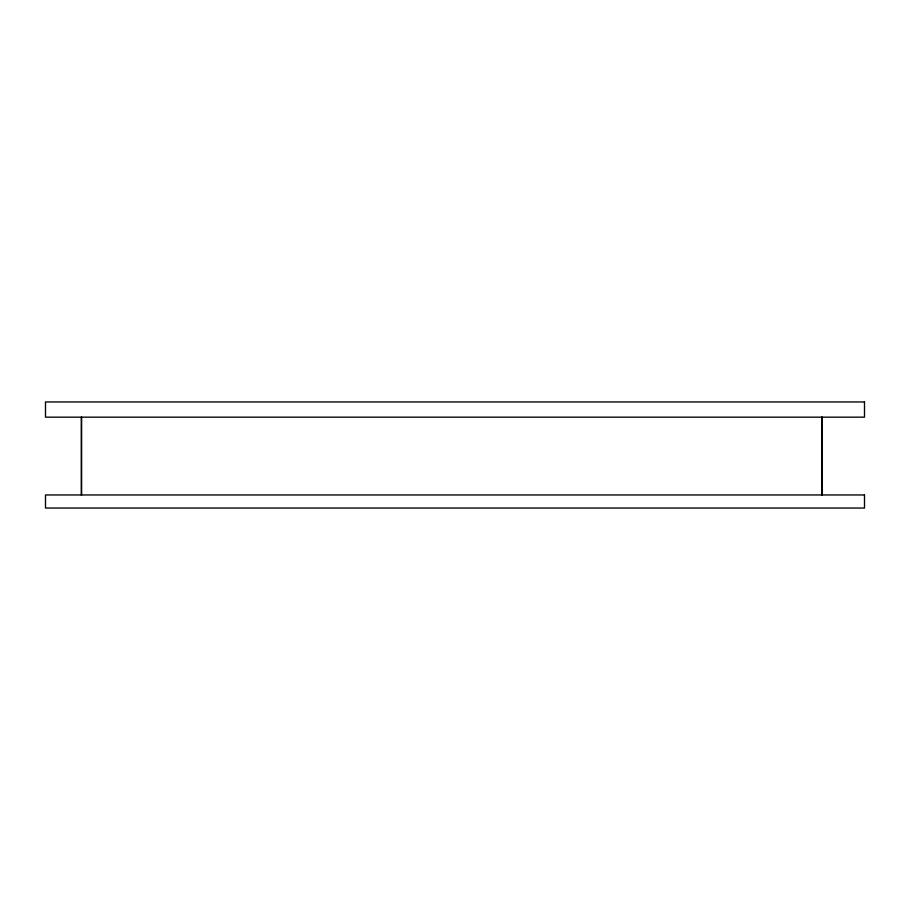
<?xml version="1.0" encoding="UTF-8"?>
<svg xmlns="http://www.w3.org/2000/svg" width="910" height="910" viewBox="0 0 910 910"><rect width="100%" height="100%" fill="white"/><g stroke="black" fill="none" stroke-linecap="round" stroke-linejoin="round"><path stroke-width="1.36" d="M822.037 417.167L822.037 494.96M821.855 417.167L821.855 494.96M81.559 417.167L81.559 494.96M81.377 417.167L81.377 494.96M864.5 401.958L45.5 401.958L45.5 417.167L864.5 417.167L864.5 401.958M864.5 494.96L45.5 494.96L45.5 508.042L864.5 508.042L864.5 494.96"/></g></svg>
